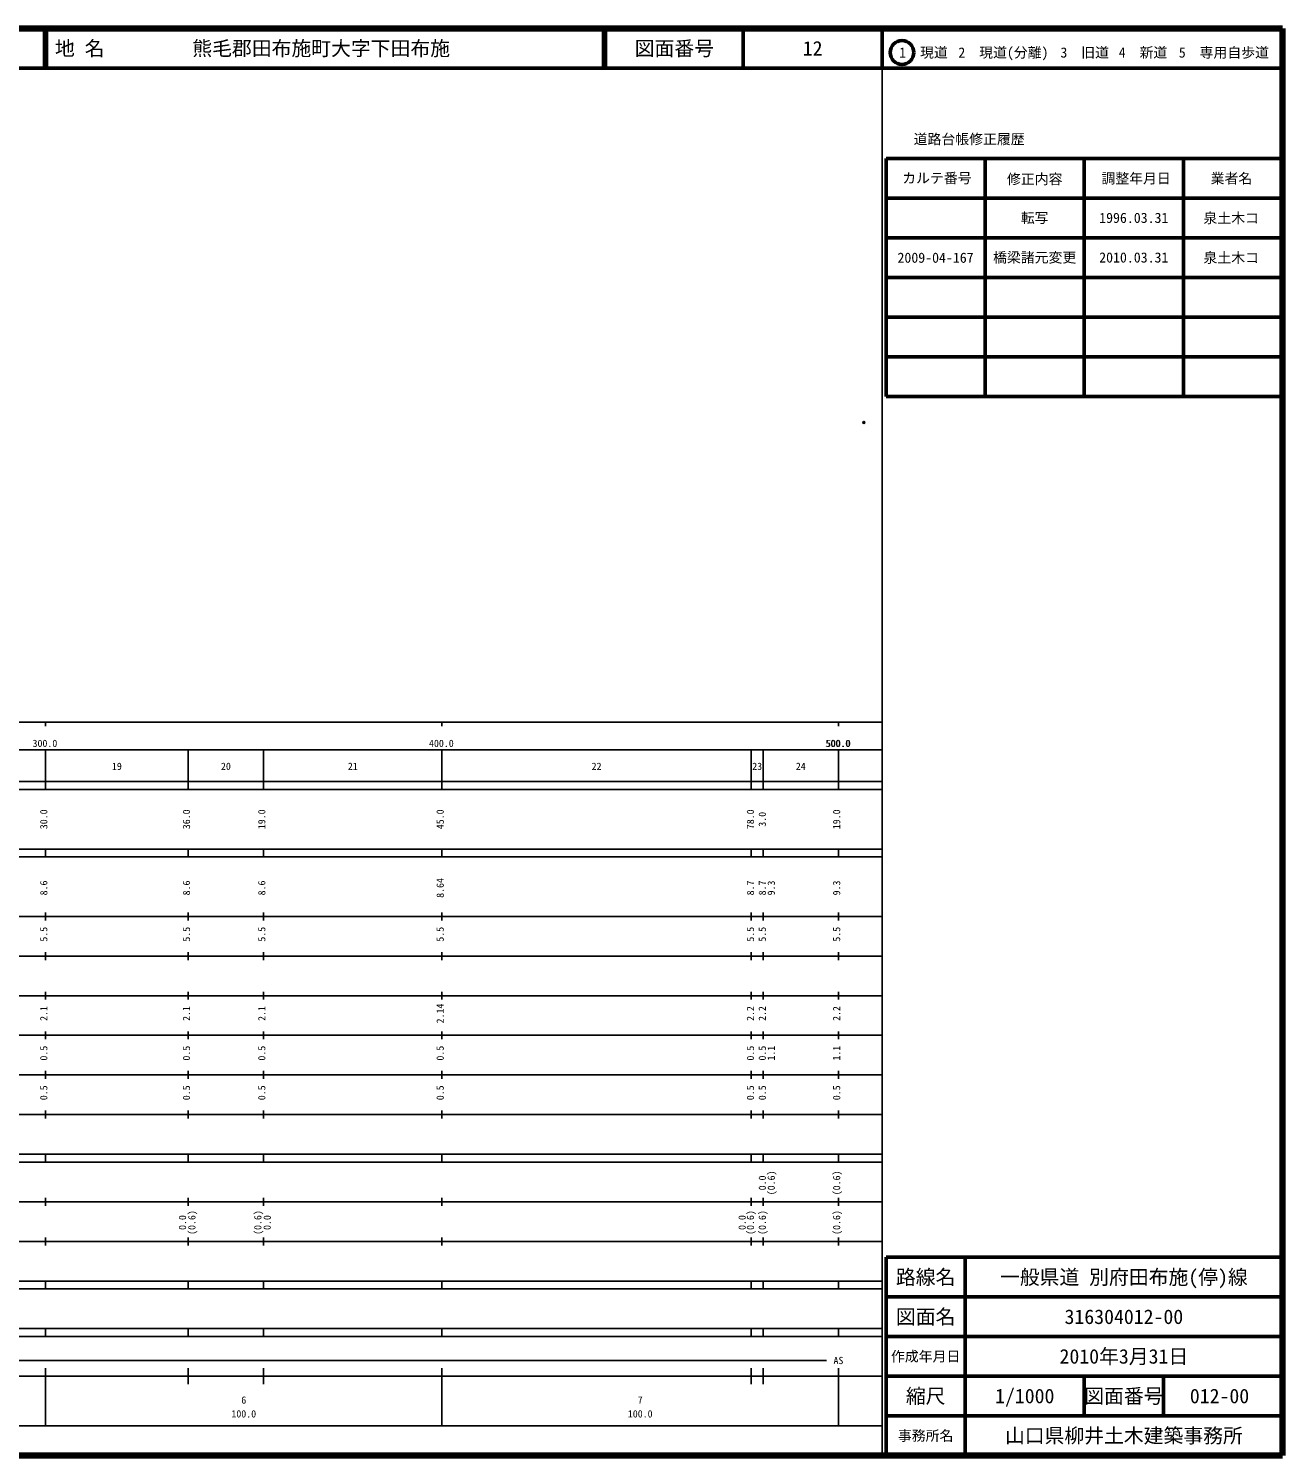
# Model space of a CAD drawing. Units: millimetres on the paper. Extents: x 40 to 680, y 20 to 380.
# Drawn here: x 363.7 to 680, y 20 to 380 of the extents above; entities that cross this region are included whole.
import ezdxf
from ezdxf.enums import TextEntityAlignment as Align

# ---------------------------------------------------------------- set-up
doc = ezdxf.new("R2010")
doc.units = ezdxf.units.MM
doc.header["$PDMODE"] = 32
doc.header["$PDSIZE"] = 0.5
doc.layers.add('M-OTRS', color=6, linetype='Continuous')
doc.layers.add('M-TTL-TXT', color=7, linetype='Continuous')
for name, color, linetype, lineweight in [('M-TTL', 2, 'Continuous', 140), ('M-TTL-BAND', 7, 'Continuous', 25), ('M-TTL-FRAM', 2, 'Continuous', 50), ('M-TTL-LINE', 7, 'Continuous', 50)]:
    doc.layers.add(name, color=color, linetype=linetype, lineweight=lineweight)
doc.styles.add('ＭＳ ゴシック', font='')
doc.styles.get('ＭＳ ゴシック').set_extended_font_data('MS Gothic')

msp = doc.modelspace()

# ---------------------------------------------------------------- linework, layer by layer
at = {"layer": 'M-OTRS'}
msp.add_point((574.413, 280.626), dxfattribs=at)
at = {"layer": 'M-TTL'}
for p, q in [((680, 380), (40, 380)), ((680, 20), (680, 380)), ((40, 20), (680, 20))]:
    msp.add_line(p, q, dxfattribs=at)
at = {"layer": 'M-TTL-BAND'}
for p, q in [((579, 20), (579, 370)), ((40, 205), (579, 205)), ((368, 205), (368, 204)), ((468, 205), (468, 204)), ((568, 205), (568, 204)), ((68, 198), (579, 198)), ((368, 188), (368, 198)), ((404, 188), (404, 198)), ((423, 188), (423, 198)), ((468, 188), (468, 198)), ((546, 188), (546, 198)), ((549, 188), (549, 198)), ((568, 188), (568, 198)), ((40, 190), (579, 190)), ((40, 188), (579, 188)), ((40, 173), (579, 173)), ((368, 171), (368, 173)), ((404, 171), (404, 173)), ((423, 171), (423, 173)), ((468, 171), (468, 173)), ((546, 171), (546, 173)), ((549, 171), (549, 173)), ((568, 171), (568, 173)), ((40, 171), (579, 171)), ((40, 156), (579, 156)), ((368, 155), (368, 157)), ((404, 155), (404, 157)), ((423, 155), (423, 157)), ((468, 155), (468, 157)), ((546, 155), (546, 157)), ((549, 155), (549, 157)), ((568, 155), (568, 157)), ((46, 146), (579, 146)), ((368, 145), (368, 147)), ((404, 145), (404, 147)), ((423, 145), (423, 147)), ((468, 145), (468, 147)), ((546, 145), (546, 147)), ((549, 145), (549, 147)), ((568, 145), (568, 147)), ((368, 135), (368, 137)), ((404, 135), (404, 137)), ((423, 135), (423, 137)), ((468, 135), (468, 137)), ((546, 135), (546, 137)), ((549, 135), (549, 137)), ((568, 135), (568, 137)), ((52, 136), (579, 136)), ((46, 126), (579, 126)), ((368, 125), (368, 127)), ((404, 125), (404, 127)), ((423, 125), (423, 127)), ((468, 125), (468, 127)), ((546, 125), (546, 127)), ((549, 125), (549, 127)), ((568, 125), (568, 127)), ((52, 116), (579, 116)), ((368, 115), (368, 117)), ((404, 115), (404, 117)), ((423, 115), (423, 117)), ((468, 115), (468, 117)), ((546, 115), (546, 117)), ((549, 115), (549, 117)), ((568, 115), (568, 117)), ((46, 106), (579, 106)), ((368, 105), (368, 107)), ((404, 105), (404, 107)), ((423, 105), (423, 107)), ((468, 105), (468, 107)), ((546, 105), (546, 107)), ((549, 105), (549, 107)), ((568, 105), (568, 107)), ((40, 96), (579, 96)), ((40, 94), (579, 94)), ((368, 94), (368, 96)), ((404, 94), (404, 96)), ((423, 94), (423, 96)), ((468, 94), (468, 96)), ((546, 94), (546, 96)), ((549, 94), (549, 96)), ((568, 94), (568, 96)), ((49, 84), (579, 84)), ((368, 83), (368, 85)), ((404, 83), (404, 85)), ((423, 83), (423, 85)), ((468, 83), (468, 85)), ((546, 83), (546, 85)), ((549, 83), (549, 85)), ((568, 83), (568, 85)), ((40, 74), (579, 74)), ((368, 73), (368, 75)), ((404, 73), (404, 75)), ((423, 73), (423, 75)), ((468, 73), (468, 75)), ((546, 73), (546, 75)), ((549, 73), (549, 75)), ((568, 73), (568, 75)), ((40, 64), (579, 64)), ((40, 62), (579, 62)), ((368, 62), (368, 64)), ((404, 62), (404, 64)), ((423, 62), (423, 64)), ((468, 62), (468, 64)), ((546, 62), (546, 64)), ((549, 62), (549, 64)), ((568, 62), (568, 64)), ((40, 52), (579, 52)), ((368, 50), (368, 52)), ((404, 50), (404, 52)), ((423, 50), (423, 52)), ((468, 50), (468, 52)), ((546, 50), (546, 52)), ((549, 50), (549, 52)), ((568, 50), (568, 52)), ((40, 50), (579, 50)), ((71, 44), (565, 44)), ((40, 40), (579, 40)), ((368, 27.5), (368, 42)), ((404, 38), (404, 42)), ((423, 38), (423, 42)), ((468, 27.5), (468, 42)), ((546, 38), (546, 42)), ((549, 38), (549, 42)), ((568, 27.5), (568, 42)), ((68, 27.5), (579, 27.5))]:
    msp.add_line(p, q, dxfattribs=at)
at = {"layer": 'M-TTL-FRAM'}
for p, q in [((580, 347.197), (580, 287.197)), ((580, 347.197), (680, 347.197)), ((580, 287.197), (680, 287.197)), ((680, 70), (580, 70)), ((580, 70), (580, 20))]:
    msp.add_line(p, q, dxfattribs=at)
at = {"layer": 'M-TTL-LINE'}
for p, q in [((367.75, 380), (367.75, 370)), ((368.25, 380), (368.25, 370)), ((508.747, 380), (508.747, 370)), ((509.247, 380), (509.247, 370)), ((543.997, 380), (543.997, 370)), ((579, 380), (579, 370)), ((40, 370), (680, 370)), ((605, 347.197), (605, 287.197)), ((630, 347.197), (630, 287.197)), ((655, 347.197), (655, 287.197)), ((580, 337.197), (680, 337.197)), ((580, 327.197), (680, 327.197)), ((580, 317.197), (680, 317.197)), ((580, 307.197), (680, 307.197)), ((580, 297.197), (680, 297.197)), ((600, 70), (600, 20)), ((680, 60), (580, 60)), ((680, 50), (580, 50)), ((680, 40), (580, 40)), ((630, 40), (630, 30)), ((650, 40), (650, 30)), ((680, 30), (580, 30))]:
    msp.add_line(p, q, dxfattribs=at)
msp.add_circle((584.031, 373.958), 3, dxfattribs=at)

# ---------------------------------------------------------------- texts
at = {"layer": 'M-TTL-BAND', "style": 'ＭＳ ゴシック'}
for s, p in [('300.0', (367.844, 198.195)), ('400.0', (467.844, 198.195)), ('500.0', (567.844, 198.195)), ('500.0', (568, 198.195)), ('19', (386, 192.405)), ('20', (413.5, 192.405)), ('21', (445.5, 192.405)), ('22', (507, 192.405)), ('23', (547.5, 192.405)), ('24', (558.5, 192.405)), ('AS', (568, 42.5)), ('6', (418, 32.523)), ('7', (518, 32.523)), ('100.0', (418, 29.033)), ('100.0', (518, 29.033))]:
    msp.add_text(s, height=1.833, dxfattribs=at).set_placement(p, align=Align.BOTTOM_CENTER)
for s, p in [('30.0', (369, 180.5)), ('36.0', (405, 180.5)), ('19.0', (424, 180.5)), ('45.0', (469, 180.5)), ('78.0', (547.25, 180.5)), ('3.0', (550.25, 180.5)), ('19.0', (569, 180.5)), ('8.6', (369, 163.174)), ('8.6', (405, 163.174)), ('8.6', (424, 163.174)), ('8.64', (469, 163.174)), ('8.7', (547.25, 163.174)), ('8.7', (550.25, 163.174)), ('9.3', (552.508, 163.174)), ('9.3', (569, 163.174)), ('5.5', (369, 151.5)), ('5.5', (405, 151.5)), ('5.5', (424, 151.5)), ('5.5', (469, 151.5)), ('5.5', (547.25, 151.5)), ('5.5', (550.25, 151.5)), ('5.5', (569, 151.5)), ('2.1', (369, 131.5)), ('2.1', (405, 131.5)), ('2.1', (424, 131.5)), ('2.14', (469, 131.5)), ('2.2', (547.25, 131.5)), ('2.2', (550.25, 131.5)), ('2.2', (569, 131.5)), ('0.5', (369, 121.5)), ('0.5', (405, 121.5)), ('0.5', (424, 121.5)), ('0.5', (469, 121.5)), ('0.5', (547.25, 121.5)), ('0.5', (550.25, 121.5)), ('1.1', (552.508, 121.5)), ('1.1', (569, 121.5)), ('0.5', (369, 111.5)), ('0.5', (405, 111.5)), ('0.5', (424, 111.5)), ('0.5', (469, 111.5)), ('0.5', (547.25, 111.5)), ('0.5', (550.25, 111.5)), ('0.5', (569, 111.5)), ('0.0', (550.25, 88.764)), ('(0.6)', (552.508, 88.764)), ('(0.6)', (569, 88.764)), ('0.0', (404, 78.764)), ('(0.6)', (406.37, 78.764)), ('(0.6)', (423, 78.764)), ('0.0', (425.37, 78.764)), ('0.0', (545.167, 78.764)), ('(0.6)', (547.25, 78.764)), ('(0.6)', (550.25, 78.764)), ('(0.6)', (569, 78.764))]:
    msp.add_text(s, height=1.833, rotation=90, dxfattribs=at).set_placement(p, align=Align.BOTTOM_CENTER)
at = {"layer": 'M-TTL-TXT', "style": 'ＭＳ ゴシック'}
for s, p in [('地 名', (370.38, 375)), ('熊毛郡田布施町大字下田布施', (405.024, 375))]:
    msp.add_text(s, height=3.666, dxfattribs=at).set_placement(p, align=Align.MIDDLE_LEFT)
for s, height, p in [('図面番号', 3.666, (526.622, 375)), ('12', 3.666, (561.497, 375)), ('1\u3000現道', 2.566, (589.448, 373.958)), ('2\u3000現道(分離)', 2.566, (609.619, 373.958)), ('3\u3000旧道', 2.566, (630.121, 373.958)), ('4\u3000新道', 2.566, (644.824, 373.958)), ('5\u3000専用自歩道', 2.566, (665.228, 373.958)), ('道路台帳修正履歴', 2.566, (600.968, 352.113)), ('カルテ番号', 2.566, (592.839, 342.277)), ('修正内容', 2.566, (617.509, 342.023)), ('調整年月日', 2.566, (643.089, 342.197)), ('業者名', 2.566, (667.134, 342.197)), ('転写', 2.566, (617.5, 332.245)), ('1996.03.31', 2.566, (642.5, 332.245)), ('泉土木コ', 2.566, (667.077, 332.189)), ('2009-04-167', 2.566, (592.5, 322.189)), ('橋梁諸元変更', 2.566, (617.5, 322.245)), ('2010.03.31', 2.566, (642.5, 322.245)), ('泉土木コ', 2.566, (667.077, 322.189)), ('路線名', 3.666, (590, 65)), ('路線名', 3.666, (590, 65)), ('一般県道 別府田布施(停)線', 3.666, (640, 65)), ('図面名', 3.666, (590, 55)), ('図面名', 3.666, (590, 55)), ('316304012-00', 3.666, (640, 55)), ('2010年3月31日', 3.666, (640, 45)), ('作成年月日', 2.566, (590, 45)), ('作成年月日', 2.566, (590, 45)), ('縮尺', 3.666, (590, 35)), ('縮尺', 3.666, (590, 35)), ('1/1000', 3.666, (615, 35)), ('図面番号', 3.666, (640, 35)), ('図面番号', 3.666, (640, 35)), ('012-00', 3.666, (664.125, 35)), ('事務所名', 2.566, (590, 25)), ('事務所名', 2.566, (590, 25)), ('山口県柳井土木建築事務所', 3.666, (640, 25))]:
    msp.add_text(s, height=height, dxfattribs=at).set_placement(p, align=Align.MIDDLE_CENTER)

doc.saveas('drawing.dxf')
